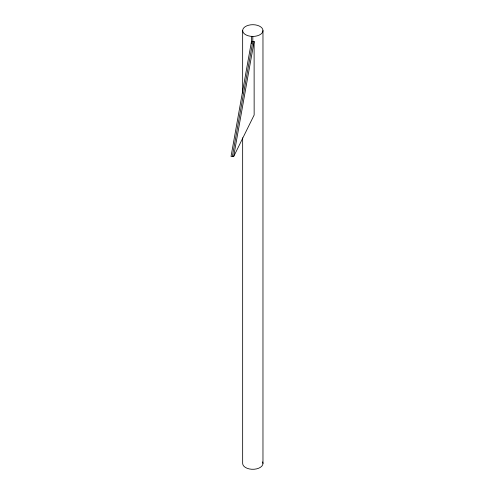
<?xml version="1.0" encoding="UTF-8"?>
<svg xmlns="http://www.w3.org/2000/svg" width="494" height="494" viewBox="0 0 494 494"><rect width="100%" height="100%" fill="white"/><g stroke="black" fill="none" stroke-linecap="round" stroke-linejoin="round"><path stroke-width="0.74" d="M232.341 156.549L252.817 41.403L252.817 36.426A10.158 5.866 0 0 0 262.018 28.084A10.158 5.866 0 0 0 245.036 26.793A10.158 5.866 0 0 0 250.186 36.229L252.817 36.426M233.631 156.647L254.107 41.502L251.502 41.305L231.031 156.45L233.631 156.647L254.151 115.003L254.107 41.502M251.502 43.602L251.502 36.328M262.969 30.566L262.969 463.434M242.659 30.566L242.659 93.063M242.659 137.82L242.659 463.434A10.158 5.866 0 0 0 254.138 469.251A10.158 5.866 0 0 0 262.623 461.921"/></g></svg>
